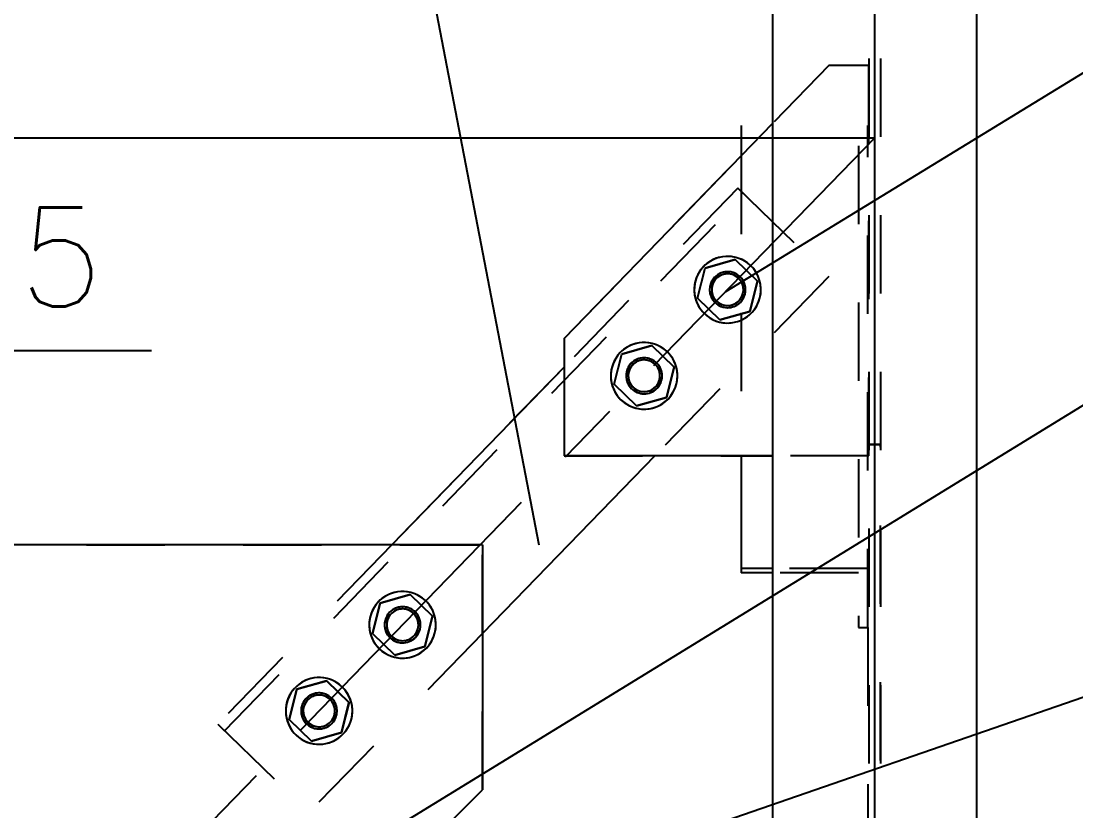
# Model space of a CAD drawing. Header units: millimetres. Extents: x 505 to 1346, y 20403 to 20997.
# Drawn here: x 926.08 to 952.46, y 20697.84 to 20717.59 of the extents above; entities that cross this region are included whole.
import ezdxf

# ---------------------------------------------------------------- set-up
doc = ezdxf.new("R2010")
doc.units = ezdxf.units.MM
doc.linetypes.add('CENTER', pattern=[12.7, 7.9375, -1.5875, 1.5875, -1.5875])
doc.linetypes.add('DXK_LINE_DOT2', pattern=[3.9198, 1.9599, -1.9599])
doc.styles.add('RomanS', font='ROMANS__.TTF', dxfattribs={"height": 0.2})

# ---------------------------------------------------------------- blocks, each defined once
blk = doc.blocks.new('Part-110200292-73655 - 73645')
at = {"color": 3, "linetype": 'Continuous'}
for p, q in [((944.088, 20714.982), (944.088, 20714.219)), ((944.088, 20706.72), (944.088, 20703.789)), ((944.878, 20703.897), (944.088, 20703.897)), ((944.878, 20703.789), (944.088, 20703.789))]:
    blk.add_line(p, q, dxfattribs=at)
at = {"color": 7, "linetype": 'DXK_LINE_DOT2'}
for p, q in [((947.263, 20702.428), (947.263, 20714.982)), ((947.028, 20714.474), (947.028, 20702.428)), ((944.088, 20714.219), (944.088, 20706.72)), ((947.263, 20703.897), (944.878, 20703.897)), ((947.028, 20703.789), (944.878, 20703.789)), ((947.028, 20702.428), (947.263, 20702.428))]:
    blk.add_line(p, q, dxfattribs=at)
blk = doc.blocks.new('Part-110200292-73650 - 73645')
at = {"color": 3, "linetype": 'Continuous'}
for p, q in [((944.878, 20732.339), (944.878, 20732.339)), ((944.878, 20732.339), (949.978, 20732.339)), ((944.878, 20732.339), (944.878, 20687.914)), ((949.978, 20732.339), (949.978, 20732.339)), ((949.978, 20732.339), (949.978, 20687.914))]:
    blk.add_line(p, q, dxfattribs=at)
at = {"color": 7, "linetype": 'DXK_LINE_DOT2'}
for p, q in [((949.978, 20732.339), (944.878, 20732.339)), ((944.878, 20732.339), (944.878, 20732.339)), ((947.283, 20732.339), (944.878, 20732.339)), ((947.283, 20732.339), (947.283, 20732.339)), ((947.283, 20732.339), (947.283, 20687.913)), ((949.978, 20732.339), (947.573, 20732.339)), ((947.573, 20732.339), (947.573, 20732.339)), ((947.573, 20732.339), (947.573, 20687.913)), ((949.978, 20732.339), (949.978, 20732.339)), ((944.878, 20687.913), (944.878, 20687.914)), ((944.878, 20687.913), (949.978, 20687.913)), ((944.878, 20687.913), (947.283, 20687.913)), ((944.878, 20687.913), (944.878, 20687.913)), ((947.283, 20687.913), (949.978, 20687.913)), ((949.978, 20687.913), (949.978, 20687.914)), ((949.978, 20687.913), (949.978, 20687.914)), ((949.978, 20687.913), (949.978, 20687.914)), ((949.978, 20687.913), (949.978, 20687.913)), ((949.978, 20687.913), (949.978, 20687.913))]:
    blk.add_line(p, q, dxfattribs=at)
at = {"color": 7, "linetype": 'Continuous'}
blk.add_line((947.428, 20732.339), (947.428, 20687.913), dxfattribs=at)
blk = doc.blocks.new('Part-110200292-73720 - 73645')
at = {"color": 7, "linetype": 'DXK_LINE_DOT2'}
for p, q in [((947.578, 20707), (947.263, 20707)), ((947.263, 20707), (947.578, 20707)), ((947.578, 20695.174), (947.578, 20707)), ((947.263, 20702.428), (947.263, 20695.174)), ((947.263, 20695.674), (947.578, 20695.674)), ((947.263, 20695.174), (947.578, 20695.174)), ((947.578, 20695.174), (947.263, 20695.174))]:
    blk.add_line(p, q, dxfattribs=at)
blk = doc.blocks.new('Part-110200292-73723 - 73645')
at = {"color": 7, "linetype": 'DXK_LINE_DOT2'}
for p, q in [((946.283, 20716.482), (944.878, 20715.034)), ((947.283, 20716.482), (946.283, 20716.482)), ((946.283, 20716.482), (946.283, 20716.482)), ((947.283, 20706.72), (947.283, 20716.482)), ((939.663, 20709.657), (944.878, 20715.034)), ((939.663, 20706.72), (944.878, 20706.72)), ((947.283, 20706.72), (944.878, 20706.72))]:
    blk.add_line(p, q, dxfattribs=at)
at = {"color": 3, "linetype": 'Continuous'}
for p, q in [((944.878, 20715.034), (939.663, 20709.657)), ((939.663, 20709.657), (939.663, 20706.72)), ((944.878, 20706.72), (939.663, 20706.72))]:
    blk.add_line(p, q, dxfattribs=at)
blk = doc.blocks.new('Part-110200292-73724 - 73645')
at = {"color": 3, "linetype": 'Continuous'}
for p, q in [((937.62, 20704.491), (912.037, 20704.491)), ((912.037, 20704.491), (912.037, 20698.364)), ((937.62, 20704.491), (937.62, 20704.491)), ((937.62, 20704.491), (937.62, 20698.364)), ((912.037, 20698.364), (914.587, 20695.814)), ((935.07, 20695.814), (937.62, 20698.364)), ((937.62, 20698.364), (937.62, 20698.364))]:
    blk.add_line(p, q, dxfattribs=at)
at = {"color": 7, "linetype": 'DXK_LINE_DOT2'}
for p, q in [((912.037, 20704.491), (937.62, 20704.491)), ((937.62, 20698.364), (937.62, 20704.491)), ((912.037, 20698.364), (914.587, 20695.814)), ((935.07, 20695.814), (937.62, 20698.364)), ((914.587, 20695.814), (935.07, 20695.814)), ((914.587, 20695.814), (914.587, 20695.814)), ((914.587, 20695.814), (935.07, 20695.814)), ((935.07, 20695.814), (935.07, 20695.814))]:
    blk.add_line(p, q, dxfattribs=at)
blk = doc.blocks.new('Part-110200292-73726 - 73645')
at = {"color": 7, "linetype": 'CENTER'}
blk.add_line((947.428, 20714.665), (924.828, 20691.365), dxfattribs=at)
at = {"color": 7, "linetype": 'DXK_LINE_DOT2'}
for p, q in [((944.004, 20713.415), (939.663, 20708.938)), ((944.004, 20713.415), (946.283, 20711.204)), ((944.004, 20713.414), (944.004, 20713.415)), ((944.173, 20713.251), (944.004, 20713.414)), ((931.168, 20699.843), (944.173, 20713.251)), ((944.173, 20713.251), (944.173, 20713.251)), ((946.283, 20711.204), (941.934, 20706.72)), ((939.663, 20708.938), (935.348, 20704.491)), ((935.348, 20704.491), (930.999, 20700.007)), ((937.62, 20702.272), (933.278, 20697.796)), ((930.999, 20700.007), (933.278, 20697.796)), ((930.999, 20700.007), (931.168, 20699.843)), ((930.999, 20700.007), (930.999, 20700.007)), ((931.168, 20699.843), (931.168, 20699.843))]:
    blk.add_line(p, q, dxfattribs=at)
at = {"color": 3, "linetype": 'Continuous'}
for p, q in [((939.663, 20708.938), (935.348, 20704.491)), ((941.934, 20706.72), (937.62, 20702.272))]:
    blk.add_line(p, q, dxfattribs=at)
blk = doc.blocks.new('Bolt-110200292-73727 - 73645')
at = {"color": 3, "linetype": 'Continuous'}
for p, q in [((934.871, 20702.278), (935.061, 20703.033)), ((935.061, 20703.033), (934.871, 20702.278)), ((935.061, 20703.033), (935.81, 20703.246)), ((935.81, 20703.246), (935.061, 20703.033)), ((935.061, 20703.033), (935.061, 20703.033)), ((935.81, 20703.246), (936.369, 20702.704)), ((935.81, 20703.246), (935.81, 20703.246)), ((936.369, 20702.704), (935.81, 20703.246)), ((936.369, 20702.704), (936.179, 20701.949)), ((936.179, 20701.949), (936.369, 20702.704)), ((936.369, 20702.704), (936.369, 20702.704)), ((935.43, 20701.736), (934.871, 20702.278)), ((934.871, 20702.278), (934.871, 20702.278)), ((934.871, 20702.278), (935.43, 20701.736)), ((936.179, 20701.949), (935.43, 20701.736)), ((935.43, 20701.736), (936.179, 20701.949)), ((936.179, 20701.949), (936.179, 20701.949)), ((935.43, 20701.736), (935.43, 20701.736)), ((932.783, 20700.124), (932.973, 20700.879)), ((932.973, 20700.879), (932.783, 20700.124)), ((932.973, 20700.879), (933.721, 20701.092)), ((933.721, 20701.092), (932.973, 20700.879)), ((932.973, 20700.879), (932.973, 20700.879)), ((933.721, 20701.092), (934.28, 20700.55)), ((933.721, 20701.092), (933.721, 20701.092)), ((934.28, 20700.55), (933.721, 20701.092)), ((934.28, 20700.55), (934.09, 20699.795)), ((934.09, 20699.795), (934.28, 20700.55)), ((934.28, 20700.55), (934.28, 20700.55)), ((933.341, 20699.582), (932.783, 20700.124)), ((932.783, 20700.124), (932.783, 20700.124)), ((932.783, 20700.124), (933.341, 20699.582)), ((934.09, 20699.795), (933.341, 20699.582)), ((933.341, 20699.582), (934.09, 20699.795)), ((933.341, 20699.582), (933.341, 20699.582)), ((934.09, 20699.795), (934.09, 20699.795))]:
    blk.add_line(p, q, dxfattribs=at)
at = {"color": 3, "linetype": 'DXK_LINE_DOT2'}
for p, q in [((934.871, 20702.277), (935.061, 20703.033)), ((935.061, 20703.033), (935.81, 20703.246)), ((935.81, 20703.246), (936.37, 20702.704)), ((935.81, 20703.246), (935.81, 20703.246)), ((936.37, 20702.704), (936.179, 20701.948)), ((935.43, 20701.735), (934.871, 20702.277)), ((936.179, 20701.948), (935.43, 20701.735)), ((935.43, 20701.735), (935.43, 20701.735)), ((932.782, 20700.124), (932.972, 20700.88)), ((932.972, 20700.88), (933.722, 20701.093)), ((933.722, 20701.093), (934.281, 20700.55)), ((933.722, 20701.093), (933.722, 20701.093)), ((934.281, 20700.55), (934.091, 20699.795)), ((933.341, 20699.582), (932.782, 20700.124)), ((934.091, 20699.795), (933.341, 20699.582)), ((933.341, 20699.582), (933.341, 20699.582))]:
    blk.add_line(p, q, dxfattribs=at)
at = {"color": 3, "linetype": 'Continuous'}
for centre, radius, start, end in [((935.62, 20702.491), 0.834, 345.8737, 165.8737), ((935.62, 20702.491), 0.834, 315.8737, 135.8737), ((935.62, 20702.491), 0.834, 135.8737, 315.8737), ((935.62, 20702.491), 0.45, 45.8737, 225.8737), ((935.62, 20702.491), 0.397, 345.8737, 165.8737), ((935.62, 20702.491), 0.45, 225.8737, 45.8737), ((935.62, 20702.491), 0.834, 165.8737, 345.8737), ((935.62, 20702.491), 0.397, 165.8737, 345.8737), ((933.531, 20700.337), 0.834, 345.8737, 165.8737), ((933.531, 20700.337), 0.834, 315.8737, 135.8737), ((933.531, 20700.337), 0.834, 135.8737, 315.8737), ((933.531, 20700.337), 0.45, 45.8737, 225.8737), ((933.531, 20700.337), 0.397, 345.8737, 165.8737), ((933.531, 20700.337), 0.45, 225.8737, 45.8737), ((933.531, 20700.337), 0.834, 165.8737, 345.8737), ((933.531, 20700.337), 0.397, 165.8737, 345.8737)]:
    blk.add_arc(centre, radius, start, end, dxfattribs=at)
at = {"color": 3, "linetype": 'DXK_LINE_DOT2'}
for centre, radius, start, end in [((935.62, 20702.491), 0.45, 27.8737, 207.8737), ((935.62, 20702.491), 0.397, 135.8737, 315.8737), ((935.62, 20702.491), 0.397, 315.8737, 135.8737), ((935.62, 20702.491), 0.45, 207.8737, 27.8737), ((933.531, 20700.337), 0.45, 27.8737, 207.8737), ((933.531, 20700.337), 0.397, 315.8737, 135.8737), ((933.531, 20700.337), 0.397, 135.8737, 315.8737), ((933.531, 20700.337), 0.45, 207.8737, 27.8737)]:
    blk.add_arc(centre, radius, start, end, dxfattribs=at)
blk = doc.blocks.new('Bolt-110200292-73728 - 73645')
at = {"color": 3, "linetype": 'Continuous'}
for p, q in [((943.192, 20711.416), (943.941, 20711.629)), ((943.941, 20711.629), (943.192, 20711.416)), ((943.941, 20711.629), (944.5, 20711.087)), ((943.941, 20711.629), (943.941, 20711.629)), ((944.5, 20711.087), (943.941, 20711.629)), ((943.002, 20710.661), (943.192, 20711.416)), ((943.002, 20710.661), (943.192, 20711.416)), ((943.192, 20711.416), (943.192, 20711.416)), ((944.5, 20711.087), (944.31, 20710.332)), ((944.31, 20710.332), (944.5, 20711.087)), ((944.5, 20711.087), (944.5, 20711.087)), ((943.561, 20710.119), (943.002, 20710.661)), ((943.002, 20710.661), (943.002, 20710.661)), ((943.002, 20710.661), (943.561, 20710.119)), ((944.31, 20710.332), (943.561, 20710.119)), ((943.561, 20710.119), (944.31, 20710.332)), ((943.561, 20710.119), (943.561, 20710.119)), ((944.31, 20710.332), (944.31, 20710.332)), ((941.104, 20709.262), (941.853, 20709.475)), ((941.853, 20709.475), (941.104, 20709.262)), ((941.853, 20709.475), (942.411, 20708.933)), ((941.853, 20709.475), (941.853, 20709.475)), ((942.411, 20708.933), (941.853, 20709.475)), ((940.914, 20708.507), (941.104, 20709.262)), ((940.914, 20708.507), (941.104, 20709.262)), ((941.104, 20709.262), (941.104, 20709.262)), ((942.411, 20708.933), (942.221, 20708.178)), ((942.221, 20708.178), (942.411, 20708.933)), ((942.411, 20708.933), (942.411, 20708.933)), ((941.473, 20707.965), (940.914, 20708.507)), ((940.914, 20708.507), (940.914, 20708.507)), ((940.914, 20708.507), (941.473, 20707.965)), ((942.221, 20708.178), (941.473, 20707.965)), ((941.473, 20707.965), (942.221, 20708.178)), ((942.221, 20708.178), (942.221, 20708.178)), ((941.473, 20707.965), (941.473, 20707.965))]:
    blk.add_line(p, q, dxfattribs=at)
at = {"color": 3, "linetype": 'DXK_LINE_DOT2'}
for p, q in [((943.192, 20711.416), (943.941, 20711.629)), ((943.941, 20711.629), (944.501, 20711.087)), ((943.941, 20711.629), (943.941, 20711.629)), ((943.002, 20710.66), (943.192, 20711.416)), ((943.192, 20711.416), (943.192, 20711.416)), ((944.501, 20711.087), (944.311, 20710.331)), ((944.501, 20711.087), (944.501, 20711.087)), ((943.002, 20710.66), (943.002, 20710.661)), ((943.561, 20710.118), (943.002, 20710.66)), ((944.311, 20710.331), (943.561, 20710.118)), ((943.561, 20710.118), (943.561, 20710.118)), ((944.311, 20710.331), (944.311, 20710.331)), ((941.103, 20709.263), (941.853, 20709.476)), ((941.853, 20709.476), (942.412, 20708.933)), ((941.853, 20709.476), (941.853, 20709.476)), ((940.913, 20708.507), (941.103, 20709.263)), ((941.103, 20709.263), (941.103, 20709.263)), ((942.412, 20708.933), (942.222, 20708.178)), ((942.412, 20708.933), (942.412, 20708.933)), ((941.472, 20707.965), (940.913, 20708.507)), ((940.913, 20708.507), (940.913, 20708.507)), ((942.222, 20708.178), (941.472, 20707.965)), ((942.222, 20708.178), (942.222, 20708.178)), ((941.472, 20707.965), (941.472, 20707.965))]:
    blk.add_line(p, q, dxfattribs=at)
at = {"color": 3, "linetype": 'Continuous'}
for centre, radius, start, end in [((943.751, 20710.874), 0.834, 345.8737, 165.8737), ((943.751, 20710.874), 0.834, 315.8737, 135.8737), ((943.751, 20710.874), 0.834, 135.8737, 315.8737), ((943.751, 20710.874), 0.45, 45.8737, 225.8737), ((943.751, 20710.874), 0.397, 345.8737, 165.8737), ((943.751, 20710.874), 0.45, 225.8737, 45.8737), ((943.751, 20710.874), 0.834, 165.8737, 345.8737), ((943.751, 20710.874), 0.397, 165.8737, 345.8737), ((941.663, 20708.72), 0.834, 345.8737, 165.8737), ((941.663, 20708.72), 0.834, 315.8737, 135.8737), ((941.663, 20708.72), 0.834, 135.8737, 315.8737), ((941.663, 20708.72), 0.45, 45.8737, 225.8737), ((941.663, 20708.72), 0.397, 345.8737, 165.8737), ((941.663, 20708.72), 0.834, 165.8737, 345.8737), ((941.663, 20708.72), 0.397, 165.8737, 345.8737), ((941.663, 20708.72), 0.45, 225.8737, 45.8737)]:
    blk.add_arc(centre, radius, start, end, dxfattribs=at)
at = {"color": 3, "linetype": 'DXK_LINE_DOT2'}
for centre, radius, start, end in [((943.751, 20710.874), 0.45, 27.8737, 207.8737), ((943.751, 20710.874), 0.397, 315.8737, 135.8737), ((943.751, 20710.874), 0.397, 135.8737, 315.8737), ((943.751, 20710.874), 0.45, 207.8737, 27.8737), ((941.663, 20708.72), 0.45, 27.8737, 207.8737), ((941.663, 20708.72), 0.397, 315.8737, 135.8737), ((941.663, 20708.72), 0.45, 207.8737, 27.8737), ((941.663, 20708.72), 0.397, 135.8737, 315.8737)]:
    blk.add_arc(centre, radius, start, end, dxfattribs=at)
blk = doc.blocks.new('StraightDimension-110200292-75706 - 73645')
at = {"color": 7, "linetype": 'Continuous'}
blk.add_line((947.428, 20714.665), (880.859, 20714.665), dxfattribs=at)
blk = doc.blocks.new('StraightDimension-110200292-75904 - 73645')
at = {"color": 7, "linetype": 'Continuous'}
for p, q in [((924.828, 20695.189), (924.828, 20711.704)), ((925.078, 20695.189), (925.078, 20711.704)), ((923.628, 20708.154), (926.028, 20710.554)), ((926.278, 20710.554), (923.878, 20708.154)), ((924.828, 20709.354), (925.078, 20709.354)), ((925.078, 20709.354), (929.341, 20709.354)), ((925.078, 20709.354), (929.341, 20709.354))]:
    blk.add_line(p, q, dxfattribs=at)
at = {"color": 0}
blk.add_wipeout([(928.904, 20709.954), (928.904, 20713.454), (925.516, 20713.454), (925.516, 20709.954)], dxfattribs=at)
at = {"color": 3, "style": 'RomanS'}
blk.add_text('5', height=2.477, dxfattribs=at).set_placement((926.016, 20710.454))
blk = doc.blocks.new('Mark-110200292-76072 - 73645')
at = {"color": 7, "linetype": 'Continuous'}
blk.add_line((930.029, 20692.872), (970.884, 20706.984), dxfattribs=at)
blk = doc.blocks.new('Mark-110200292-75857 - 73645')
at = {"color": 7, "linetype": 'Continuous'}
blk.add_line((939.035, 20704.485), (930.337, 20749.746), dxfattribs=at)
blk = doc.blocks.new('Mark-110200292-75876 - 73645')
at = {"color": 7, "linetype": 'Continuous'}
for p, q in [((943.709, 20710.83), (956.825, 20718.859)), ((956.825, 20718.859), (966.524, 20718.859))]:
    blk.add_line(p, q, dxfattribs=at)
at = {"color": 0}
blk.add_wipeout([(965.924, 20719.459), (965.924, 20728.259), (957.425, 20728.259), (957.425, 20719.459)], dxfattribs=at)
at = {"color": 3, "style": 'RomanS', "width": 0.9}
for s, p in [('E111', (957.425, 20725.759)), ('E211', (957.425, 20722.459)), ('E221', (957.425, 20719.459))]:
    blk.add_text(s, height=2.4772, dxfattribs=at).set_placement(p)
blk = doc.blocks.new('Mark-110200292-76069 - 73645')
at = {"color": 7, "linetype": 'Continuous'}
blk.add_line((933.116, 20695.999), (970.946, 20719.218), dxfattribs=at)

msp = doc.modelspace()

# ---------------------------------------------------------------- block references
for name in ['Part-110200292-73650 - 73645', 'Part-110200292-73723 - 73645', 'Part-110200292-73655 - 73645', 'Part-110200292-73726 - 73645', 'Bolt-110200292-73728 - 73645', 'Part-110200292-73720 - 73645', 'Part-110200292-73724 - 73645', 'Bolt-110200292-73727 - 73645']:
    msp.add_blockref(name, (0, 0))

# ---------------------------------------------------------------- next in the draw order: block references
msp.add_blockref('StraightDimension-110200292-75706 - 73645', (0, 0))

# ---------------------------------------------------------------- next in the draw order: block references
for name in ['Mark-110200292-76072 - 73645', 'StraightDimension-110200292-75904 - 73645']:
    msp.add_blockref(name, (0, 0))

# ---------------------------------------------------------------- next in the draw order: block references
msp.add_blockref('Mark-110200292-75857 - 73645', (0, 0))

# ---------------------------------------------------------------- next in the draw order: block references
msp.add_blockref('Mark-110200292-75876 - 73645', (0, 0))

# ---------------------------------------------------------------- next in the draw order: block references
msp.add_blockref('Mark-110200292-76069 - 73645', (0, 0))

doc.saveas('drawing.dxf')
